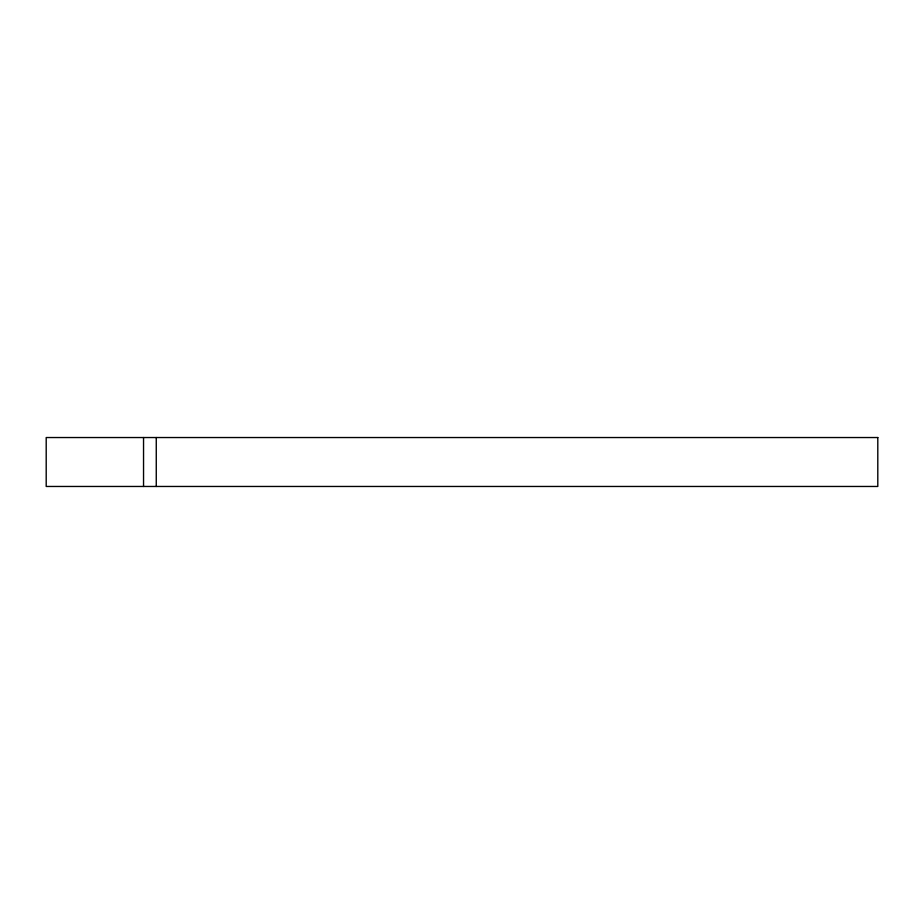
<?xml version="1.0" encoding="UTF-8"?>
<svg xmlns="http://www.w3.org/2000/svg" width="924" height="924" viewBox="0 0 924 924"><rect width="100%" height="100%" fill="white"/><g stroke="black" fill="none" stroke-linecap="round" stroke-linejoin="round"><path stroke-width="1.39" d="M156.26 437.537L156.26 486.463M143.543 437.537L143.543 486.463M877.8 437.537L46.2 437.537L46.2 486.463L877.8 486.463L877.8 437.537"/></g></svg>
